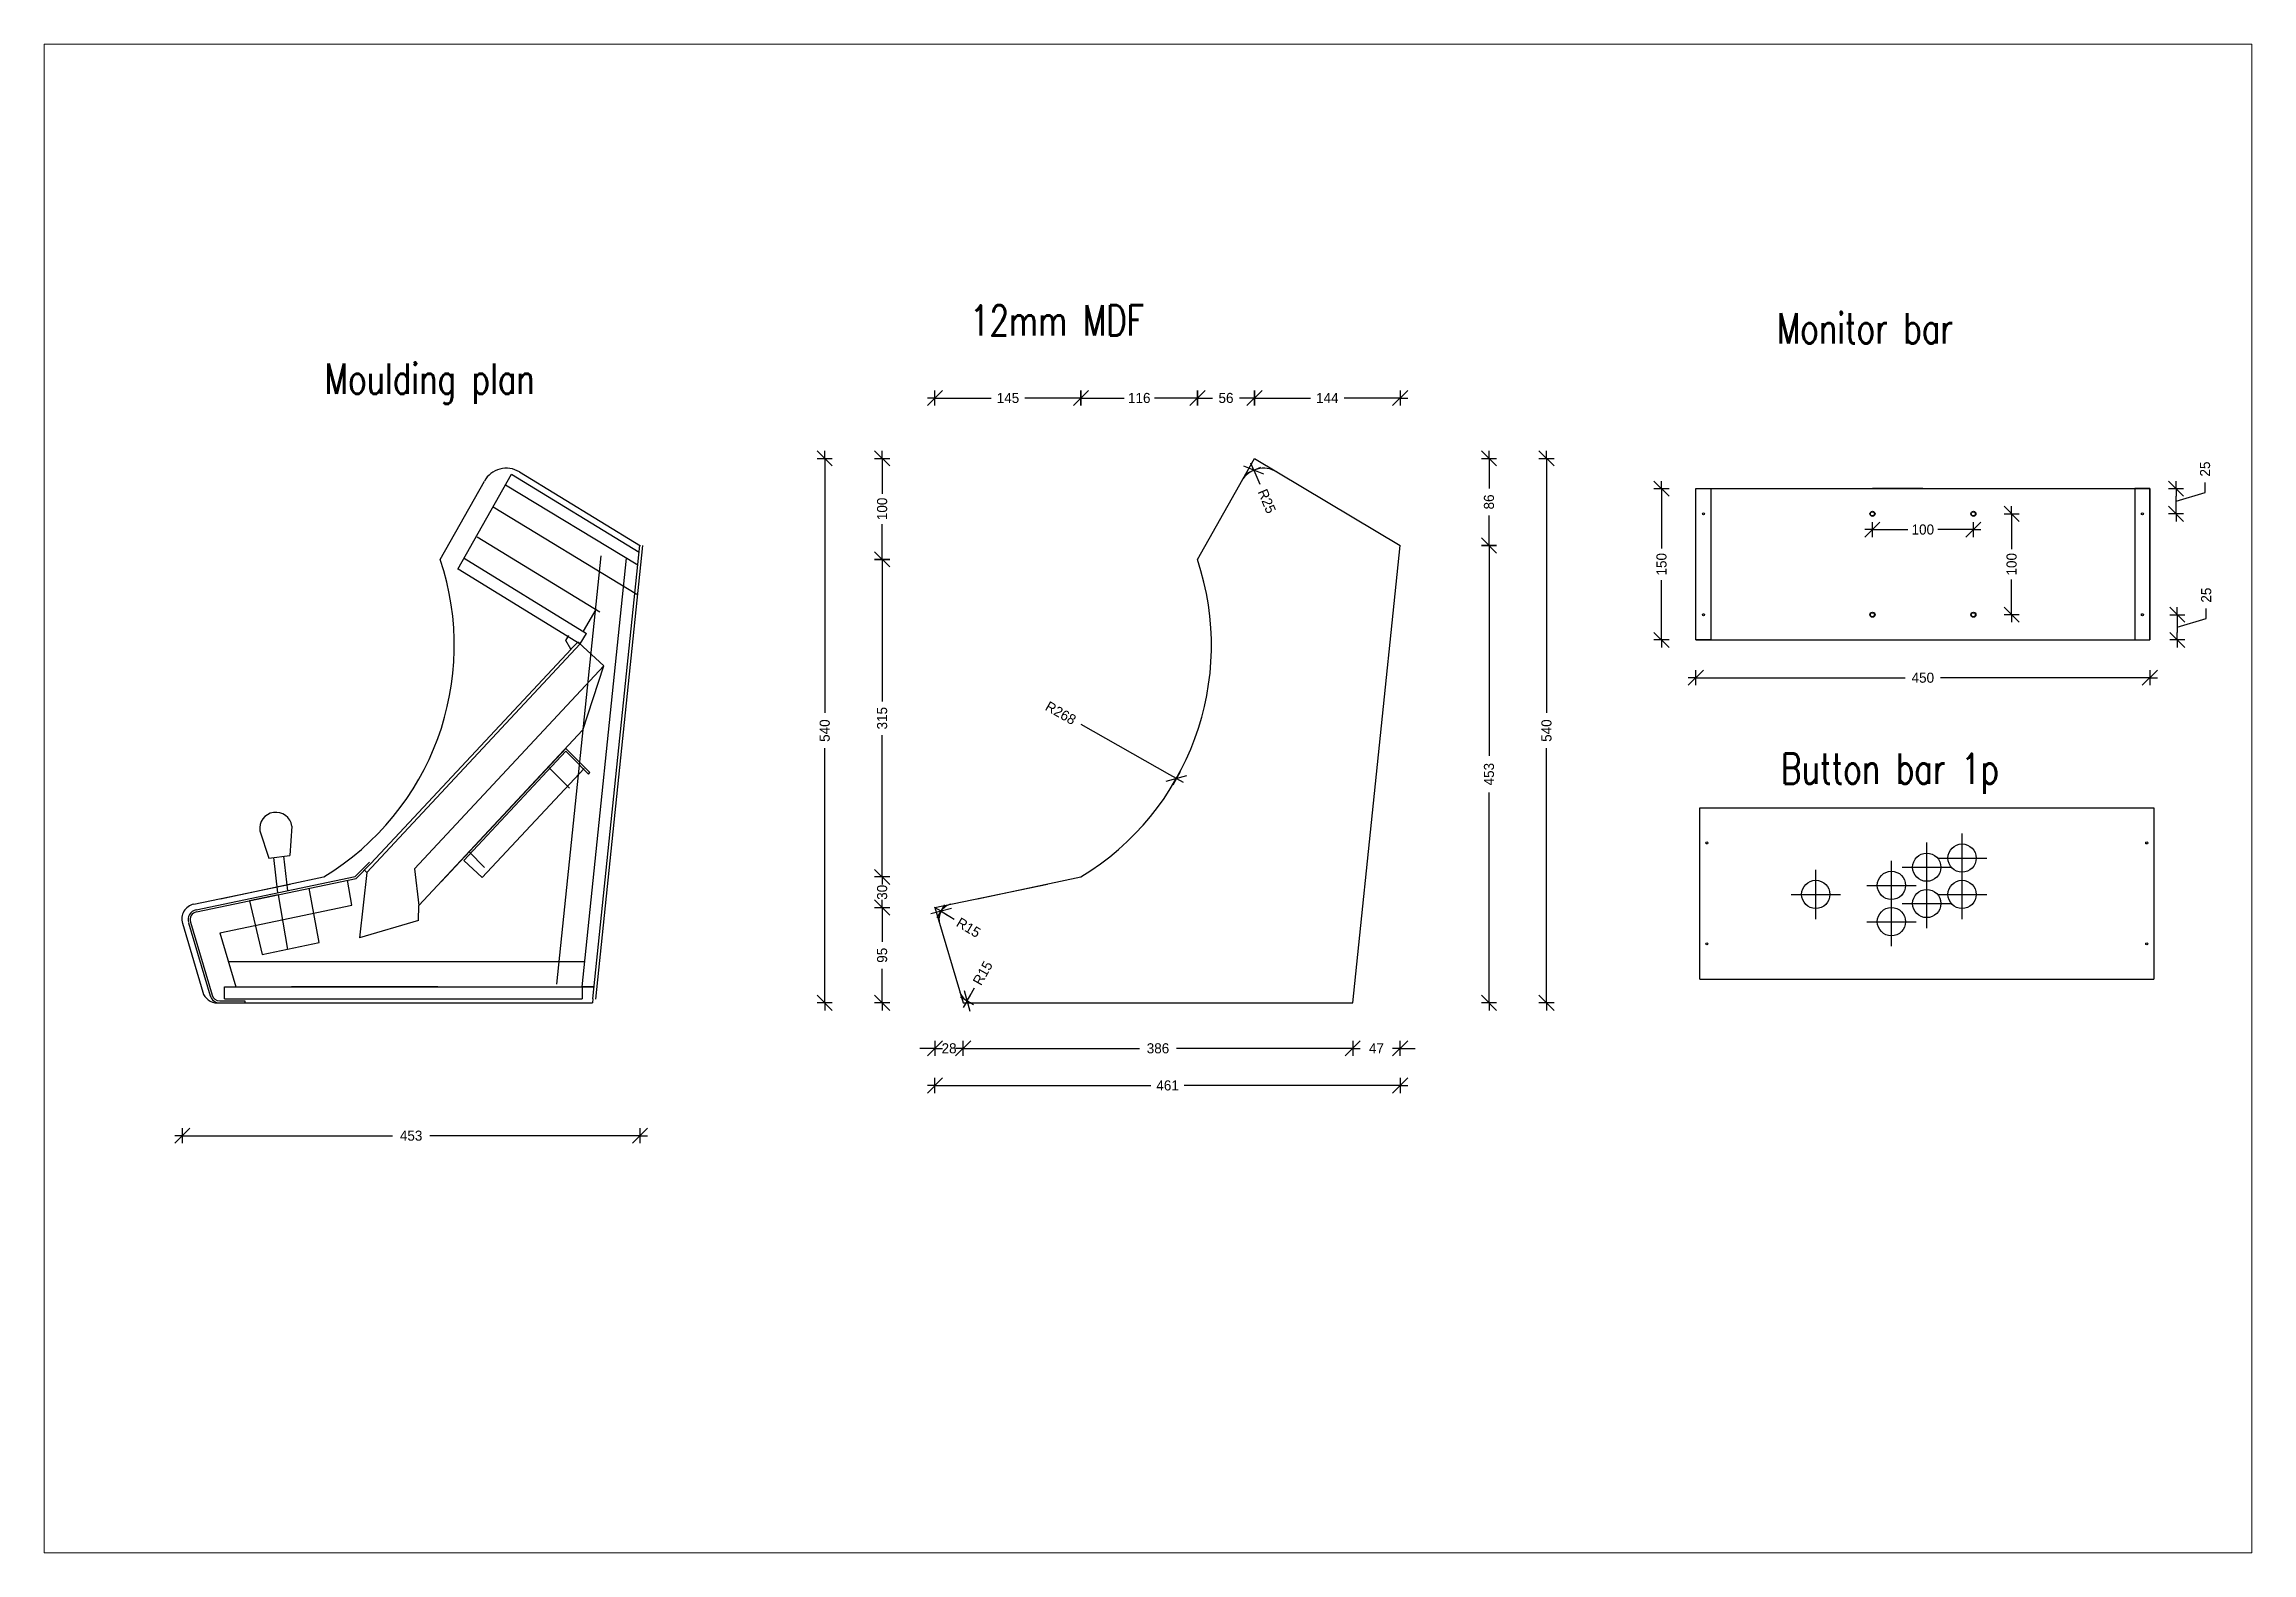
# Paper-space layout 'Layout 1' of a CAD drawing. Header units: millimetres. Extents: x 0 to 287, y 0 to 196.
# The model-space entities are those that its viewports show. They can reach past a viewport. Long polylines and large blocks are cut down to what shows.
import ezdxf

# ---------------------------------------------------------------- set-up
doc = ezdxf.new("R2010")
doc.units = ezdxf.units.MM
doc.header["$LTSCALE"] = 100
doc.layers.get('0').update_dxf_attribs({"lineweight": 25})
doc.layers.add('AOFFV--', color=30, linetype='Continuous', lineweight=50, plot=False)
doc.layers.add('batons', color=7, linetype='Continuous')
doc.styles.add('Arch-Dim', font='romans.shx', dxfattribs={"width": 0.75})
doc.dimstyles.new('BYG', dxfattribs={"dimscale": 0, "dimtxt": 2, "dimasz": 1.5, "dimexe": 1.25, "dimexo": 0.625, "dimgap": 1, "dimtad": 0, "dimdec": 0, "dimzin": 0, "dimdsep": 46, "dimtxsty": 'Standard', "dimblk1": 'BTSKRAM', "dimblk2": 'BTSKRAM', "dimsah": 1, "dimcen": 1.5, "dimse1": 1, "dimse2": 1, "dimadec": 0, "dimazin": 0, "dimtfac": 1, "dimtdec": 0, "dimtofl": 0, "dimtmove": 1, "dimatfit": 3, "dimldrblk": 'BTSKRAM', "dimfxl": 1, "dimtolj": 1, "dimtzin": 0, "dimarcsym": 0})

# ---------------------------------------------------------------- blocks, each defined once
blk = doc.blocks.new('BTSKRAM')
for p, q in [((-1, -1), (1, 1)), ((0, 0), (-1, 0)), ((0, 1), (0, -1)), ((0, 0), (1, 0))]:
    blk.add_line(p, q)
blk = doc.blocks.new('*D23')
at = {"color": 0, "lineweight": -2, "transparency": 16777216}
for p, q in [((10618.7, 2087.8), (10818.7, 2087.8)), ((11053.7, 2087.8), (10853.7, 2087.8))]:
    blk.add_line(p, q, dxfattribs=at)
at = {"layer": 'Defpoints', "color": 0, "transparency": 16777216}
for p in [(10611.2, 2125.3), (11061.2, 2125.3), (11061.2, 2087.8)]:
    blk.add_point(p, dxfattribs=at)
at = {"color": 0, "lineweight": -2, "transparency": 16777216, "xscale": 7.5, "yscale": 7.5, "zscale": 7.5, "rotation": 180}
blk.add_blockref('BTSKRAM', (10611.2, 2087.8), dxfattribs=at)
at = {"color": 0, "lineweight": -2, "transparency": 16777216, "xscale": 7.5, "yscale": 7.5, "zscale": 7.5}
blk.add_blockref('BTSKRAM', (11061.2, 2087.8), dxfattribs=at)
at = {"color": 0, "transparency": 16777216, "insert": (10836.2, 2087.8), "char_height": 10, "attachment_point": 5}
blk.add_mtext('\\A1;450', dxfattribs=at)
blk = doc.blocks.new('*D24')
at = {"color": 0, "lineweight": -2, "transparency": 16777216}
for p, q in [((10577.2, 2267.8), (10577.2, 2216.1)), ((10577.2, 2132.8), (10577.2, 2184.4))]:
    blk.add_line(p, q, dxfattribs=at)
at = {"layer": 'Defpoints', "color": 0, "transparency": 16777216}
for p in [(10577.2, 2275.3), (10611.2, 2275.3), (10611.2, 2125.3)]:
    blk.add_point(p, dxfattribs=at)
at = {"color": 0, "lineweight": -2, "transparency": 16777216, "xscale": 7.5, "yscale": 7.5, "zscale": 7.5}
for p, rotation in [((10577.2, 2275.3), 90), ((10577.2, 2125.3), 270)]:
    blk.add_blockref('BTSKRAM', p, dxfattribs=dict(at, rotation=rotation))
at = {"color": 0, "transparency": 16777216, "insert": (10577.2, 2200.3), "char_height": 10, "attachment_point": 5, "rotation": 90}
blk.add_mtext('\\A1;150', dxfattribs=at)
blk = doc.blocks.new('*D25')
at = {"color": 0, "lineweight": -2, "transparency": 16777216}
for p, q in [((10793.7, 2234.7), (10821.2, 2234.7)), ((10878.7, 2234.7), (10851.2, 2234.7))]:
    blk.add_line(p, q, dxfattribs=at)
at = {"layer": 'Defpoints', "color": 0, "transparency": 16777216}
for p in [(10786.2, 2250.3), (10886.2, 2250.3), (10886.2, 2234.7)]:
    blk.add_point(p, dxfattribs=at)
at = {"color": 0, "lineweight": -2, "transparency": 16777216, "xscale": 7.5, "yscale": 7.5, "zscale": 7.5, "rotation": 180}
blk.add_blockref('BTSKRAM', (10786.2, 2234.7), dxfattribs=at)
at = {"color": 0, "lineweight": -2, "transparency": 16777216, "xscale": 7.5, "yscale": 7.5, "zscale": 7.5}
blk.add_blockref('BTSKRAM', (10886.2, 2234.7), dxfattribs=at)
at = {"color": 0, "transparency": 16777216, "insert": (10836.2, 2234.7), "char_height": 10, "attachment_point": 5}
blk.add_mtext('\\A1;100', dxfattribs=at)
blk = doc.blocks.new('*D26')
at = {"color": 0, "lineweight": -2, "transparency": 16777216}
for p, q in [((10924.2, 2242.8), (10924.2, 2215.3)), ((10924.2, 2157.8), (10924.2, 2185.3))]:
    blk.add_line(p, q, dxfattribs=at)
at = {"layer": 'Defpoints', "color": 0, "transparency": 16777216}
for p in [(10886.2, 2250.3), (10886.2, 2150.3), (10924.2, 2150.3)]:
    blk.add_point(p, dxfattribs=at)
at = {"color": 0, "lineweight": -2, "transparency": 16777216, "xscale": 7.5, "yscale": 7.5, "zscale": 7.5}
for p, rotation in [((10924.2, 2250.3), 90), ((10924.2, 2150.3), 270)]:
    blk.add_blockref('BTSKRAM', p, dxfattribs=dict(at, rotation=rotation))
at = {"color": 0, "transparency": 16777216, "insert": (10924.2, 2200.3), "char_height": 10, "attachment_point": 5, "rotation": 90}
blk.add_mtext('\\A1;100', dxfattribs=at)
blk = doc.blocks.new('*D27')
at = {"color": 0, "lineweight": -2, "transparency": 16777216}
for p, q in [((11116, 2271.4), (11116, 2281.4)), ((11087.2, 2262.8), (11116, 2271.4)), ((11087.2, 2257.8), (11087.2, 2267.8))]:
    blk.add_line(p, q, dxfattribs=at)
at = {"layer": 'Defpoints', "color": 0, "transparency": 16777216}
for p in [(11061.2, 2275.3), (11087.2, 2275.3), (11049.2, 2250.3)]:
    blk.add_point(p, dxfattribs=at)
at = {"color": 0, "lineweight": -2, "transparency": 16777216, "xscale": 7.5, "yscale": 7.5, "zscale": 7.5}
for p, rotation in [((11087.2, 2275.3), 90), ((11087.2, 2250.3), 270)]:
    blk.add_blockref('BTSKRAM', p, dxfattribs=dict(at, rotation=rotation))
at = {"color": 0, "transparency": 16777216, "insert": (11116, 2294.7), "char_height": 10, "attachment_point": 5, "rotation": 90}
blk.add_mtext('\\A1;25', dxfattribs=at)
blk = doc.blocks.new('*D28')
at = {"color": 0, "lineweight": -2, "transparency": 16777216}
for p, q in [((11088.4, 2137.8), (11117.1, 2146.4)), ((11117.1, 2146.4), (11117.1, 2156.4)), ((11088.4, 2142.8), (11088.4, 2132.8))]:
    blk.add_line(p, q, dxfattribs=at)
at = {"layer": 'Defpoints', "color": 0, "transparency": 16777216}
for p in [(11049.2, 2150.3), (11061.2, 2125.3), (11088.4, 2125.3)]:
    blk.add_point(p, dxfattribs=at)
at = {"color": 0, "lineweight": -2, "transparency": 16777216, "xscale": 7.5, "yscale": 7.5, "zscale": 7.5}
for p, rotation in [((11088.4, 2150.3), 90), ((11088.4, 2125.3), 270)]:
    blk.add_blockref('BTSKRAM', p, dxfattribs=dict(at, rotation=rotation))
at = {"color": 0, "transparency": 16777216, "insert": (11117.1, 2169.7), "char_height": 10, "attachment_point": 5, "rotation": 90}
blk.add_mtext('\\A1;25', dxfattribs=at)
blk = doc.blocks.new('*D29')
at = {"color": 0, "lineweight": -2, "transparency": 16777216}
for p, q in [((9118.6, 1633.8), (9319.5, 1633.8)), ((9557.1, 1633.8), (9356.2, 1633.8))]:
    blk.add_line(p, q, dxfattribs=at)
at = {"layer": 'Defpoints', "color": 0, "transparency": 16777216}
for p in [(9564.6, 2218.9), (9111.1, 1844.4), (9564.6, 1633.8)]:
    blk.add_point(p, dxfattribs=at)
at = {"color": 0, "lineweight": -2, "transparency": 16777216, "xscale": 7.5, "yscale": 7.5, "zscale": 7.5, "rotation": 180}
blk.add_blockref('BTSKRAM', (9111.1, 1633.8), dxfattribs=at)
at = {"color": 0, "lineweight": -2, "transparency": 16777216, "xscale": 7.5, "yscale": 7.5, "zscale": 7.5}
blk.add_blockref('BTSKRAM', (9564.6, 1633.8), dxfattribs=at)
at = {"color": 0, "transparency": 16777216, "insert": (9337.8, 1633.8), "char_height": 10, "attachment_point": 5}
blk.add_mtext('\\A1;453', dxfattribs=at)
blk = doc.blocks.new('*D30')
at = {"color": 0, "lineweight": -2, "transparency": 16777216}
for p, q in [((9849.5, 1720.4), (9842, 1720.4)), ((9892.5, 1720.4), (9900, 1720.4))]:
    blk.add_line(p, q, dxfattribs=at)
at = {"layer": 'Defpoints', "color": 0, "transparency": 16777216}
for p in [(9857, 1860), (9885, 1765.5), (9885, 1720.4)]:
    blk.add_point(p, dxfattribs=at)
at = {"color": 0, "lineweight": -2, "transparency": 16777216, "xscale": 7.5, "yscale": 7.5, "zscale": 7.5}
blk.add_blockref('BTSKRAM', (9857, 1720.4), dxfattribs=at)
at = {"color": 0, "lineweight": -2, "transparency": 16777216, "xscale": 7.5, "yscale": 7.5, "zscale": 7.5, "rotation": 180}
blk.add_blockref('BTSKRAM', (9885, 1720.4), dxfattribs=at)
at = {"color": 0, "transparency": 16777216, "insert": (9871, 1720.4), "char_height": 10, "attachment_point": 5}
blk.add_mtext('\\A1;28', dxfattribs=at)
blk = doc.blocks.new('*D31')
at = {"color": 0, "lineweight": -2, "transparency": 16777216}
for p, q in [((9892.5, 1720.4), (10059.7, 1720.4)), ((10263.6, 1720.4), (10096.4, 1720.4))]:
    blk.add_line(p, q, dxfattribs=at)
at = {"layer": 'Defpoints', "color": 0, "transparency": 16777216}
for p in [(9885, 1765.5), (10271.1, 1765.5), (10271.1, 1720.4)]:
    blk.add_point(p, dxfattribs=at)
at = {"color": 0, "lineweight": -2, "transparency": 16777216, "xscale": 7.5, "yscale": 7.5, "zscale": 7.5, "rotation": 180}
blk.add_blockref('BTSKRAM', (9885, 1720.4), dxfattribs=at)
at = {"color": 0, "lineweight": -2, "transparency": 16777216, "xscale": 7.5, "yscale": 7.5, "zscale": 7.5}
blk.add_blockref('BTSKRAM', (10271.1, 1720.4), dxfattribs=at)
at = {"color": 0, "transparency": 16777216, "insert": (10078.1, 1720.4), "char_height": 10, "attachment_point": 5}
blk.add_mtext('\\A1;386', dxfattribs=at)
blk = doc.blocks.new('*D32')
at = {"color": 0, "lineweight": -2, "transparency": 16777216}
for p, q in [((10263.6, 1720.4), (10256.1, 1720.4)), ((10325.6, 1720.4), (10333.1, 1720.4))]:
    blk.add_line(p, q, dxfattribs=at)
at = {"layer": 'Defpoints', "color": 0, "transparency": 16777216}
for p in [(10318.1, 2218.9), (10271.1, 1765.5), (10318.1, 1720.4)]:
    blk.add_point(p, dxfattribs=at)
at = {"color": 0, "lineweight": -2, "transparency": 16777216, "xscale": 7.5, "yscale": 7.5, "zscale": 7.5}
blk.add_blockref('BTSKRAM', (10271.1, 1720.4), dxfattribs=at)
at = {"color": 0, "lineweight": -2, "transparency": 16777216, "xscale": 7.5, "yscale": 7.5, "zscale": 7.5, "rotation": 180}
blk.add_blockref('BTSKRAM', (10318.1, 1720.4), dxfattribs=at)
at = {"color": 0, "transparency": 16777216, "insert": (10294.6, 1720.4), "char_height": 10, "attachment_point": 5}
blk.add_mtext('\\A1;47', dxfattribs=at)
blk = doc.blocks.new('*D33')
at = {"color": 0, "lineweight": -2, "transparency": 16777216}
for p, q in [((9804.7, 1852.5), (9804.7, 1826)), ((9804.7, 1773), (9804.7, 1799.4))]:
    blk.add_line(p, q, dxfattribs=at)
at = {"layer": 'Defpoints', "color": 0, "transparency": 16777216}
for p in [(9804.7, 1860), (9857, 1860), (9885, 1765.5)]:
    blk.add_point(p, dxfattribs=at)
at = {"color": 0, "lineweight": -2, "transparency": 16777216, "xscale": 7.5, "yscale": 7.5, "zscale": 7.5}
for p, rotation in [((9804.7, 1860), 90), ((9804.7, 1765.5), 270)]:
    blk.add_blockref('BTSKRAM', p, dxfattribs=dict(at, rotation=rotation))
at = {"color": 0, "transparency": 16777216, "insert": (9804.7, 1812.7), "char_height": 10, "attachment_point": 5, "rotation": 90}
blk.add_mtext('\\A1;95', dxfattribs=at)
blk = doc.blocks.new('*D34')
at = {"color": 0, "lineweight": -2, "transparency": 16777216}
for p, q in [((9804.7, 1897.8), (9804.7, 1905.3)), ((9804.7, 1852.5), (9804.7, 1845))]:
    blk.add_line(p, q, dxfattribs=at)
at = {"layer": 'Defpoints', "color": 0, "transparency": 16777216}
for p in [(9804.7, 1890.3), (10001.7, 1890.3), (9857, 1860)]:
    blk.add_point(p, dxfattribs=at)
at = {"color": 0, "lineweight": -2, "transparency": 16777216, "xscale": 7.5, "yscale": 7.5, "zscale": 7.5}
for p, rotation in [((9804.7, 1890.3), 270), ((9804.7, 1860), 90)]:
    blk.add_blockref('BTSKRAM', p, dxfattribs=dict(at, rotation=rotation))
at = {"color": 0, "transparency": 16777216, "insert": (9804.7, 1875.1), "char_height": 10, "attachment_point": 5, "rotation": 90}
blk.add_mtext('\\A1;30', dxfattribs=at)
blk = doc.blocks.new('*D35')
at = {"color": 0, "lineweight": -2, "transparency": 16777216}
for p, q in [((9804.7, 2197.6), (9804.7, 2064.4)), ((9804.7, 1897.8), (9804.7, 2031))]:
    blk.add_line(p, q, dxfattribs=at)
at = {"layer": 'Defpoints', "color": 0, "transparency": 16777216}
for p in [(9804.7, 2205.1), (10117.3, 2205.1), (10001.7, 1890.3)]:
    blk.add_point(p, dxfattribs=at)
at = {"color": 0, "lineweight": -2, "transparency": 16777216, "xscale": 7.5, "yscale": 7.5, "zscale": 7.5}
for p, rotation in [((9804.7, 2205.1), 90), ((9804.7, 1890.3), 270)]:
    blk.add_blockref('BTSKRAM', p, dxfattribs=dict(at, rotation=rotation))
at = {"color": 0, "transparency": 16777216, "insert": (9804.7, 2047.7), "char_height": 10, "attachment_point": 5, "rotation": 90}
blk.add_mtext('\\A1;315', dxfattribs=at)
blk = doc.blocks.new('*D36')
at = {"color": 0, "lineweight": -2, "transparency": 16777216}
for p, q in [((9804.7, 2297.8), (9804.7, 2270.2)), ((9804.7, 2212.6), (9804.7, 2240.2))]:
    blk.add_line(p, q, dxfattribs=at)
at = {"layer": 'Defpoints', "color": 0, "transparency": 16777216}
for p in [(9804.7, 2305.3), (10173.7, 2305.3), (10117.3, 2205.1)]:
    blk.add_point(p, dxfattribs=at)
at = {"color": 0, "lineweight": -2, "transparency": 16777216, "xscale": 7.5, "yscale": 7.5, "zscale": 7.5}
for p, rotation in [((9804.7, 2305.3), 90), ((9804.7, 2205.1), 270)]:
    blk.add_blockref('BTSKRAM', p, dxfattribs=dict(at, rotation=rotation))
at = {"color": 0, "transparency": 16777216, "insert": (9804.7, 2255.2), "char_height": 10, "attachment_point": 5, "rotation": 90}
blk.add_mtext('\\A1;100', dxfattribs=at)
blk = doc.blocks.new('*D37')
at = {"color": 0, "lineweight": -2, "transparency": 16777216}
for p, q in [((9864.5, 2365.1), (9912.7, 2365.1)), ((9994.2, 2365.1), (9946, 2365.1))]:
    blk.add_line(p, q, dxfattribs=at)
at = {"layer": 'Defpoints', "color": 0, "transparency": 16777216}
for p in [(10001.7, 2365.1), (10001.7, 1890.3), (9857, 1860)]:
    blk.add_point(p, dxfattribs=at)
at = {"color": 0, "lineweight": -2, "transparency": 16777216, "xscale": 7.5, "yscale": 7.5, "zscale": 7.5, "rotation": 180}
blk.add_blockref('BTSKRAM', (9857, 2365.1), dxfattribs=at)
at = {"color": 0, "lineweight": -2, "transparency": 16777216, "xscale": 7.5, "yscale": 7.5, "zscale": 7.5}
blk.add_blockref('BTSKRAM', (10001.7, 2365.1), dxfattribs=at)
at = {"color": 0, "transparency": 16777216, "insert": (9929.4, 2365.1), "char_height": 10, "attachment_point": 5}
blk.add_mtext('\\A1;145', dxfattribs=at)
blk = doc.blocks.new('*D38')
at = {"color": 0, "lineweight": -2, "transparency": 16777216}
for p, q in [((10009.2, 2365.1), (10044.5, 2365.1)), ((10109.8, 2365.1), (10074.5, 2365.1))]:
    blk.add_line(p, q, dxfattribs=at)
at = {"layer": 'Defpoints', "color": 0, "transparency": 16777216}
for p in [(10117.3, 2365.1), (10117.3, 2205.1), (10001.7, 1890.3)]:
    blk.add_point(p, dxfattribs=at)
at = {"color": 0, "lineweight": -2, "transparency": 16777216, "xscale": 7.5, "yscale": 7.5, "zscale": 7.5, "rotation": 180}
blk.add_blockref('BTSKRAM', (10001.7, 2365.1), dxfattribs=at)
at = {"color": 0, "lineweight": -2, "transparency": 16777216, "xscale": 7.5, "yscale": 7.5, "zscale": 7.5}
blk.add_blockref('BTSKRAM', (10117.3, 2365.1), dxfattribs=at)
at = {"color": 0, "transparency": 16777216, "insert": (10059.5, 2365.1), "char_height": 10, "attachment_point": 5}
blk.add_mtext('\\A1;116', dxfattribs=at)
blk = doc.blocks.new('*D39')
at = {"color": 0, "lineweight": -2, "transparency": 16777216}
for p, q in [((10124.8, 2365.1), (10132.1, 2365.1)), ((10166.2, 2365.1), (10158.8, 2365.1))]:
    blk.add_line(p, q, dxfattribs=at)
at = {"layer": 'Defpoints', "color": 0, "transparency": 16777216}
for p in [(10173.7, 2365.1), (10173.7, 2305.3), (10117.3, 2205.1)]:
    blk.add_point(p, dxfattribs=at)
at = {"color": 0, "lineweight": -2, "transparency": 16777216, "xscale": 7.5, "yscale": 7.5, "zscale": 7.5, "rotation": 180}
blk.add_blockref('BTSKRAM', (10117.3, 2365.1), dxfattribs=at)
at = {"color": 0, "lineweight": -2, "transparency": 16777216, "xscale": 7.5, "yscale": 7.5, "zscale": 7.5}
blk.add_blockref('BTSKRAM', (10173.7, 2365.1), dxfattribs=at)
at = {"color": 0, "transparency": 16777216, "insert": (10145.5, 2365.1), "char_height": 10, "attachment_point": 5}
blk.add_mtext('\\A1;56', dxfattribs=at)
blk = doc.blocks.new('*D40')
at = {"color": 0, "lineweight": -2, "transparency": 16777216}
for p, q in [((10181.2, 2365.1), (10229.2, 2365.1)), ((10310.6, 2365.1), (10262.6, 2365.1))]:
    blk.add_line(p, q, dxfattribs=at)
at = {"layer": 'Defpoints', "color": 0, "transparency": 16777216}
for p in [(10318.1, 2365.1), (10173.7, 2305.3), (10318.1, 2218.9)]:
    blk.add_point(p, dxfattribs=at)
at = {"color": 0, "lineweight": -2, "transparency": 16777216, "xscale": 7.5, "yscale": 7.5, "zscale": 7.5, "rotation": 180}
blk.add_blockref('BTSKRAM', (10173.7, 2365.1), dxfattribs=at)
at = {"color": 0, "lineweight": -2, "transparency": 16777216, "xscale": 7.5, "yscale": 7.5, "zscale": 7.5}
blk.add_blockref('BTSKRAM', (10318.1, 2365.1), dxfattribs=at)
at = {"color": 0, "transparency": 16777216, "insert": (10245.9, 2365.1), "char_height": 10, "attachment_point": 5}
blk.add_mtext('\\A1;144', dxfattribs=at)
blk = doc.blocks.new('*D41')
at = {"color": 0, "lineweight": -2, "transparency": 16777216}
for p, q in [((10406.2, 2297.8), (10406.2, 2275.5)), ((10406.2, 2226.4), (10406.2, 2248.8))]:
    blk.add_line(p, q, dxfattribs=at)
at = {"layer": 'Defpoints', "color": 0, "transparency": 16777216}
for p in [(10173.7, 2305.3), (10318.1, 2218.9), (10406.2, 2218.9)]:
    blk.add_point(p, dxfattribs=at)
at = {"color": 0, "lineweight": -2, "transparency": 16777216, "xscale": 7.5, "yscale": 7.5, "zscale": 7.5}
for p, rotation in [((10406.2, 2305.3), 90), ((10406.2, 2218.9), 270)]:
    blk.add_blockref('BTSKRAM', p, dxfattribs=dict(at, rotation=rotation))
at = {"color": 0, "transparency": 16777216, "insert": (10406.2, 2262.1), "char_height": 10, "attachment_point": 5, "rotation": 90}
blk.add_mtext('\\A1;86', dxfattribs=at)
blk = doc.blocks.new('*D42')
at = {"color": 0, "lineweight": -2, "transparency": 16777216}
for p, q in [((10406.2, 2211.4), (10406.2, 2010.5)), ((10406.2, 1773), (10406.2, 1973.9))]:
    blk.add_line(p, q, dxfattribs=at)
at = {"layer": 'Defpoints', "color": 0, "transparency": 16777216}
for p in [(10318.1, 2218.9), (10271.1, 1765.5), (10406.2, 1765.5)]:
    blk.add_point(p, dxfattribs=at)
at = {"color": 0, "lineweight": -2, "transparency": 16777216, "xscale": 7.5, "yscale": 7.5, "zscale": 7.5}
for p, rotation in [((10406.2, 2218.9), 90), ((10406.2, 1765.5), 270)]:
    blk.add_blockref('BTSKRAM', p, dxfattribs=dict(at, rotation=rotation))
at = {"color": 0, "transparency": 16777216, "insert": (10406.2, 1992.2), "char_height": 10, "attachment_point": 5, "rotation": 90}
blk.add_mtext('\\A1;453', dxfattribs=at)
blk = doc.blocks.new('*D43')
at = {"color": 0, "lineweight": -2, "transparency": 16777216}
for p, q in [((9864.5, 1683.6), (10070.9, 1683.6)), ((10310.6, 1683.6), (10104.2, 1683.6))]:
    blk.add_line(p, q, dxfattribs=at)
at = {"layer": 'Defpoints', "color": 0, "transparency": 16777216}
for p in [(10318.1, 2218.9), (9857, 1860), (10318.1, 1683.6)]:
    blk.add_point(p, dxfattribs=at)
at = {"color": 0, "lineweight": -2, "transparency": 16777216, "xscale": 7.5, "yscale": 7.5, "zscale": 7.5, "rotation": 180}
blk.add_blockref('BTSKRAM', (9857, 1683.6), dxfattribs=at)
at = {"color": 0, "lineweight": -2, "transparency": 16777216, "xscale": 7.5, "yscale": 7.5, "zscale": 7.5}
blk.add_blockref('BTSKRAM', (10318.1, 1683.6), dxfattribs=at)
at = {"color": 0, "transparency": 16777216, "insert": (10087.6, 1683.6), "char_height": 10, "attachment_point": 5}
blk.add_mtext('\\A1;461', dxfattribs=at)
blk = doc.blocks.new('*D44')
at = {"color": 0, "lineweight": -2, "transparency": 16777216}
for p, q in [((9747.8, 2297.8), (9747.8, 2052.9)), ((9747.8, 1773), (9747.8, 2017.9))]:
    blk.add_line(p, q, dxfattribs=at)
at = {"layer": 'Defpoints', "color": 0, "transparency": 16777216}
for p in [(9747.8, 2305.3), (10173.7, 2305.3), (9885, 1765.5)]:
    blk.add_point(p, dxfattribs=at)
at = {"color": 0, "lineweight": -2, "transparency": 16777216, "xscale": 7.5, "yscale": 7.5, "zscale": 7.5}
for p, rotation in [((9747.8, 2305.3), 90), ((9747.8, 1765.5), 270)]:
    blk.add_blockref('BTSKRAM', p, dxfattribs=dict(at, rotation=rotation))
at = {"color": 0, "transparency": 16777216, "insert": (9747.8, 2035.4), "char_height": 10, "attachment_point": 5, "rotation": 90}
blk.add_mtext('\\A1;540', dxfattribs=at)
blk = doc.blocks.new('*D45')
at = {"color": 0, "lineweight": -2, "transparency": 16777216}
blk.add_line((10089.9, 1991.7), (10002, 2041.3), dxfattribs=at)
at = {"layer": 'Defpoints', "color": 0, "transparency": 16777216}
for p in [(9862.6, 2120), (10096.4, 1988)]:
    blk.add_point(p, dxfattribs=at)
at = {"color": 0, "lineweight": -2, "transparency": 16777216, "xscale": 7.5, "yscale": 7.5, "zscale": 7.5, "rotation": 330.5556707138302}
blk.add_blockref('BTSKRAM', (10096.4, 1988), dxfattribs=at)
at = {"color": 0, "transparency": 16777216, "insert": (9981.7, 2052.8), "char_height": 10, "attachment_point": 5, "rotation": 330.5557}
blk.add_mtext('\\A1;R268', dxfattribs=at)
blk = doc.blocks.new('*D46')
at = {"color": 0, "lineweight": -2, "transparency": 16777216}
blk.add_line((10173.1, 2293.6), (10178.9, 2279.7), dxfattribs=at)
at = {"layer": 'Defpoints', "color": 0, "transparency": 16777216}
for p in [(10173.1, 2293.6), (10182.8, 2270.5)]:
    blk.add_point(p, dxfattribs=at)
at = {"color": 0, "lineweight": -2, "transparency": 16777216, "xscale": 7.5, "yscale": 7.5, "zscale": 7.5, "rotation": 112.7223421469014}
blk.add_blockref('BTSKRAM', (10173.1, 2293.6), dxfattribs=at)
at = {"color": 0, "transparency": 16777216, "insert": (10186, 2262.8), "char_height": 10, "attachment_point": 5, "rotation": 292.7223}
blk.add_mtext('\\A1;R25', dxfattribs=at)
blk = doc.blocks.new('*D47')
at = {"color": 0, "lineweight": -2, "transparency": 16777216}
blk.add_line((9863.1, 1856.3), (9876, 1848.6), dxfattribs=at)
at = {"layer": 'Defpoints', "color": 0, "transparency": 16777216}
for p in [(9863.1, 1856.3), (9876, 1848.6)]:
    blk.add_point(p, dxfattribs=at)
at = {"color": 0, "lineweight": -2, "transparency": 16777216, "xscale": 7.5, "yscale": 7.5, "zscale": 7.5, "rotation": 149.2691850787124}
blk.add_blockref('BTSKRAM', (9863.1, 1856.3), dxfattribs=at)
at = {"color": 0, "transparency": 16777216, "insert": (9890.3, 1840.1), "char_height": 10, "attachment_point": 5, "rotation": 329.2692}
blk.add_mtext('\\A1;R15', dxfattribs=at)
blk = doc.blocks.new('*D48')
at = {"color": 0, "lineweight": -2, "transparency": 16777216}
blk.add_line((9888.8, 1767.4), (9896.2, 1780.5), dxfattribs=at)
at = {"layer": 'Defpoints', "color": 0, "transparency": 16777216}
for p in [(9896.2, 1780.5), (9888.8, 1767.4)]:
    blk.add_point(p, dxfattribs=at)
at = {"color": 0, "lineweight": -2, "transparency": 16777216, "xscale": 7.5, "yscale": 7.5, "zscale": 7.5, "rotation": 240.616136057377}
blk.add_blockref('BTSKRAM', (9888.8, 1767.4), dxfattribs=at)
at = {"color": 0, "transparency": 16777216, "insert": (9904.4, 1795), "char_height": 10, "attachment_point": 5, "rotation": 60.6161}
blk.add_mtext('\\A1;R15', dxfattribs=at)
blk = doc.blocks.new('*D68')
at = {"color": 0, "lineweight": -2, "transparency": 16777216}
for p, q in [((10463.2, 2297.8), (10463.2, 2052.9)), ((10463.2, 1773), (10463.2, 2017.9))]:
    blk.add_line(p, q, dxfattribs=at)
at = {"layer": 'Defpoints', "color": 0, "transparency": 16777216}
for p in [(10173.7, 2305.3), (10328.1, 1765.5), (10463.2, 1765.5)]:
    blk.add_point(p, dxfattribs=at)
at = {"color": 0, "lineweight": -2, "transparency": 16777216, "xscale": 7.5, "yscale": 7.5, "zscale": 7.5}
for p, rotation in [((10463.2, 2305.3), 90), ((10463.2, 1765.5), 270)]:
    blk.add_blockref('BTSKRAM', p, dxfattribs=dict(at, rotation=rotation))
at = {"color": 0, "transparency": 16777216, "insert": (10463.2, 2035.4), "char_height": 10, "attachment_point": 5, "rotation": 90}
blk.add_mtext('\\A1;540', dxfattribs=at)
blk = doc.blocks.new('monitor bar')
for p, q in [((940.3, 685.7), (940.3, 835.7)), ((1390.3, 835.7), (940.3, 835.7)), ((1390.3, 835.7), (1390.3, 685.7)), ((1390.3, 685.7), (940.3, 685.7))]:
    blk.add_line(p, q)
for centre, radius in [((947.8, 810.7), 1), ((1115.3, 810.7), 2.5), ((1215.3, 810.7), 2.5), ((1382.8, 810.7), 1), ((947.8, 710.7), 1), ((1115.3, 710.7), 2.5), ((1215.3, 710.7), 2.5), ((1382.8, 710.7), 1)]:
    blk.add_circle(centre, radius)
at = {"layer": 'batons', "color": 2}
for p, q in [((940.3, 835.7), (940.3, 685.7)), ((955.3, 835.7), (940.3, 835.7)), ((955.3, 685.7), (955.3, 835.7)), ((1375.3, 835.7), (1390.3, 835.7)), ((1375.3, 835.7), (1375.3, 685.7)), ((1390.3, 835.7), (1390.3, 685.7)), ((940.3, 685.7), (955.3, 685.7)), ((1390.3, 685.7), (1375.3, 685.7))]:
    blk.add_line(p, q, dxfattribs=at)

msp = doc.modelspace()

# ---------------------------------------------------------------- linework, layer by layer
for p, q in [((10117.3, 2205.1), (10173.7, 2305.3)), ((10173.7, 2305.3), (10318.1, 2218.9)), ((9366.7, 2205.1), (9410.4, 2282.7)), ((9384.1, 2195.3), (9437.4, 2289.5)), ((9431.5, 2279.1), (9562.6, 2199.6)), ((9437.4, 2289.5), (9563.9, 2212.3)), ((9445.2, 2291.9), (9565.2, 2218.5)), ((9419.2, 2257.3), (9561.6, 2170.7)), ((10611.2, 2125.3), (10611.2, 2275.3)), ((10611.2, 2275.3), (11061.2, 2275.3)), ((10836.2, 2275.3), (10786.2, 2275.3)), ((11061.2, 2275.3), (11061.2, 2125.3)), ((9403.4, 2227.6), (9524.9, 2153.1)), ((9518, 1769.5), (9564.6, 2219.3)), ((9521, 1769.1), (9567.6, 2218.9)), ((10271.1, 1765.5), (10318.1, 2218.9)), ((9384.4, 2195.8), (9505.5, 2121.5)), ((9390.4, 2206.3), (9511.8, 2131.7)), ((9482.3, 1784), (9526.3, 2208.8)), ((9507.2, 1781.5), (9551.2, 2206.2)), ((9520.8, 2155.6), (9508.3, 2133.9)), ((9491.3, 2124.7), (9494.2, 2129.7)), ((9496.1, 2116), (9491.3, 2124.7)), ((9503, 2123.2), (9496.1, 2116)), ((9505.4, 2121.4), (9503, 2123.2)), ((9505.5, 2121.5), (9511.8, 2131.7)), ((10611.2, 2125.3), (11061.2, 2125.3)), ((9294, 1894.7), (9505.4, 2121.4)), ((9294, 1894.7), (9505.4, 2121.4)), ((9298, 1903.6), (9496.3, 2116.2)), ((9298, 1903.6), (9496.3, 2116.2)), ((9528.8, 2099.6), (9504.2, 2122.3)), ((9528.8, 2099.6), (9341.3, 1898.5)), ((9507.7, 2034.9), (9528.8, 2099.6)), ((9507.7, 2035.9), (9345.4, 1861.9)), ((9367.5, 1885.6), (9491, 2017.8)), ((9367.5, 1885.6), (9491, 2017.8)), ((9491, 2015), (9390, 1906.8)), ((9498.8, 2010), (9491, 2017.8)), ((9497.4, 2008.6), (9491, 2015)), ((9509.3, 1998), (9408.3, 1889.7)), ((9474.5, 1998.5), (9494.7, 1978.3)), ((9474.5, 1998.5), (9494.7, 1978.3)), ((9497.4, 2008.6), (9513.7, 1992.3)), ((9515.1, 1993.8), (9498.8, 2010)), ((9513.7, 1992.3), (9515.1, 1993.8)), ((10615.1, 1959), (11065.1, 1959)), ((10615.1, 1789), (10615.1, 1959)), ((11065.1, 1959), (11065.1, 1789)), ((9188, 1936), (9196.8, 1909.1)), ((9219.6, 1940.8), (9217.6, 1911.5)), ((10875.1, 1909), (10875.1, 1933.4)), ((9196.8, 1909.1), (9217.6, 1911.5)), ((9205.8, 1874.6), (9201.8, 1909.7)), ((9215.6, 1876.7), (9211.7, 1910.8)), ((9282.3, 1890.7), (9296.6, 1905)), ((9282.3, 1890.7), (9296.6, 1905)), ((9408.3, 1889.7), (9390, 1906.8)), ((9395.2, 1915.3), (9410.7, 1899.8)), ((10805.1, 1882), (10805.1, 1906.4)), ((10840.1, 1900), (10840.1, 1924.4)), ((10850.7, 1909), (10875.1, 1909)), ((10875.1, 1884.6), (10875.1, 1909)), ((10875.1, 1909), (10899.5, 1909)), ((9122.4, 1863.3), (9218, 1883.3)), ((9122.4, 1863.3), (9218, 1883.3)), ((9124.7, 1857.6), (9282.3, 1890.7)), ((9124.7, 1857.6), (9282.3, 1890.7)), ((9125.1, 1855.7), (9283.3, 1888.9)), ((9125.1, 1855.7), (9283.3, 1888.9)), ((9148.8, 1868.8), (9251.1, 1890.3)), ((9148.8, 1868.8), (9251.1, 1890.3)), ((9279, 1862.4), (9274.8, 1887.1)), ((9283.3, 1888.9), (9298, 1903.6)), ((9283.3, 1888.9), (9298, 1903.6)), ((9294, 1894.7), (9286.7, 1830.1)), ((9294, 1894.7), (9291.6, 1897.2)), ((9294, 1894.7), (9291.6, 1897.2)), ((9341.3, 1898.5), (9345.4, 1861.9)), ((9857, 1860), (9968.6, 1883.3)), ((9899.3, 1868.8), (10001.7, 1890.3)), ((10730.1, 1873), (10730.1, 1897.4)), ((10780.7, 1882), (10805.1, 1882)), ((10805.1, 1857.6), (10805.1, 1882)), ((10805.1, 1882), (10829.5, 1882)), ((10815.7, 1900), (10840.1, 1900)), ((10840.1, 1875.6), (10840.1, 1900)), ((10840.1, 1900), (10864.5, 1900)), ((10840.1, 1864), (10840.1, 1888.4)), ((10875.1, 1873), (10875.1, 1897.4)), ((9148.3, 1835), (9279, 1862.4)), ((9206, 1872.7), (9177.6, 1866.7)), ((9206, 1872.7), (9177.6, 1866.7)), ((9177.6, 1866.7), (9190, 1813.3)), ((9206, 1872.7), (9215.3, 1818.4)), ((9246.8, 1825.4), (9236.7, 1879.3)), ((9345.2, 1847), (9345.4, 1861.9)), ((10705.7, 1873), (10730.1, 1873)), ((10730.1, 1848.6), (10730.1, 1873)), ((10730.1, 1873), (10754.5, 1873)), ((10805.1, 1846), (10805.1, 1870.4)), ((10815.7, 1864), (10840.1, 1864)), ((10840.1, 1839.6), (10840.1, 1864)), ((10840.1, 1864), (10864.5, 1864)), ((10850.7, 1873), (10875.1, 1873)), ((10875.1, 1848.6), (10875.1, 1873)), ((10875.1, 1873), (10899.5, 1873)), ((9111.1, 1844.4), (9131.2, 1776.2)), ((9111.1, 1844.4), (9131.2, 1776.2)), ((9117.1, 1845), (9138.6, 1772.6)), ((9117.1, 1845), (9138.6, 1772.6)), ((9119.1, 1845.6), (9140.5, 1773.2)), ((9119.1, 1845.6), (9140.5, 1773.2)), ((9345.2, 1847), (9286.7, 1830.1)), ((9857, 1860), (9885, 1765.5)), ((10780.7, 1846), (10805.1, 1846)), ((10805.1, 1821.6), (10805.1, 1846)), ((10805.1, 1846), (10829.5, 1846)), ((9148.3, 1835), (9164.1, 1781.5)), ((9190, 1813.3), (9246.8, 1825.4)), ((9156.7, 1806.5), (9509.8, 1806.5)), ((9152.8, 1781.5), (9507.2, 1781.5)), ((9152.8, 1769.5), (9152.8, 1781.5)), ((9152.8, 1781.5), (9507.2, 1781.5)), ((9152.8, 1769.5), (9152.8, 1781.5)), ((9364.2, 1781.5), (9219.2, 1781.5)), ((9364.2, 1781.5), (9219.2, 1781.5)), ((9507.2, 1781.5), (9519.2, 1781.5)), ((9519.2, 1781.5), (9507.2, 1781.5)), ((9507.2, 1781.5), (9507.2, 1769.5)), ((10615.1, 1789), (11065.1, 1789)), ((9145.6, 1765.5), (9151.9, 1765.5)), ((9145.6, 1765.5), (9151.9, 1765.5)), ((9148.2, 1767.5), (9173, 1767.5)), ((9148.2, 1767.5), (9173, 1767.5)), ((9148.2, 1765.5), (9517.6, 1765.5)), ((9148.2, 1765.5), (9517.6, 1765.5)), ((9152.8, 1769.5), (9507.2, 1769.5)), ((9152.8, 1769.5), (9507.2, 1769.5)), ((9173, 1767.5), (9173, 1765.5)), ((9173, 1767.5), (9173, 1765.5)), ((9518, 1769.5), (9517.6, 1765.4)), ((9885, 1765.5), (10271.1, 1765.5))]:
    msp.add_line(p, q)
for centre, radius in [((10786.2, 2250.3), 2), ((10886.2, 2250.3), 2), ((10786.2, 2150.3), 2), ((10886.2, 2150.3), 2), ((10622.1, 1924), 1), ((10840.1, 1900), 14), ((10875.1, 1909), 14), ((11058.1, 1924), 1), ((10730.1, 1873), 14), ((10805.1, 1882), 14), ((10875.1, 1873), 14), ((10840.1, 1864), 14), ((10805.1, 1846), 14), ((10622.1, 1824), 1), ((11058.1, 1824), 1)]:
    msp.add_circle(centre, radius)
for centre, radius, start, end in [((9432.2, 2270.5), 25, 58.6895, 150.7442), ((10182.8, 2270.5), 25, 58.6895, 150.7442), ((9112.1, 2120), 268.5, 301.1932, 18.4885), ((9862.6, 2120), 268.5, 301.1932, 18.4885), ((9203.8, 1938.4), 16, 8.6769, 188.6769), ((9125.5, 1848.6), 15, 101.8421, 196.4784), ((9125.5, 1848.6), 15, 101.8421, 196.4784), ((9876, 1848.6), 15, 101.8421, 196.4784), ((9126.7, 1847.9), 10, 101.8421, 196.4784), ((9126.7, 1847.9), 10, 101.8421, 196.4784), ((9126.7, 1847.9), 8, 101.8421, 196.4784), ((9126.7, 1847.9), 8, 101.8421, 196.4784), ((9145.6, 1780.5), 15, 196.4784, 270), ((9145.6, 1780.5), 15, 196.4784, 270), ((9148.2, 1775.5), 10, 196.4784, 270), ((9148.2, 1775.5), 10, 196.4784, 270), ((9148.2, 1775.5), 8, 196.4784, 270), ((9148.2, 1775.5), 8, 196.4784, 270), ((9896.2, 1780.5), 15, 196.4784, 270)]:
    msp.add_arc(centre, radius, start, end)

# ---------------------------------------------------------------- block references
at = {"color": 7, "rotation": 180}
msp.add_blockref('monitor bar', (12001.6, 2961), dxfattribs=at)

# ---------------------------------------------------------------- texts
at = {"char_height": 30, "width": 870.418, "attachment_point": 1, "style": 'Arch-Dim'}
for s, insert in [('12mm MDF', (9891.8, 2457)), ('Monitor bar', (10691.6, 2449.3)), ('Moulding plan', (9252.2, 2399.2)), ('Button bar 1p', (10695.7, 2012.7))]:
    msp.add_mtext(s, dxfattribs=dict(at, insert=insert))

# ---------------------------------------------------------------- dimensions: what is measured, and where the dimension line sits
for base, p1, p2, picture, middle in [((10001.7, 2365.1), (9857, 1860), (10001.7, 1890.3), '*D37', (9929.4, 2365.1)), ((10117.3, 2365.1), (10001.7, 1890.3), (10117.3, 2205.1), '*D38', (10059.5, 2365.1)), ((10173.7, 2365.1), (10117.3, 2205.1), (10173.7, 2305.3), '*D39', (10145.5, 2365.1)), ((10318.1, 2365.1), (10173.7, 2305.3), (10318.1, 2218.9), '*D40', (10245.9, 2365.1)), ((10886.2, 2234.7), (10786.2, 2250.3), (10886.2, 2250.3), '*D25', (10836.2, 2234.7)), ((9564.5515, 1633.8491), (9111.083, 1844.3563), (9564.5515, 2218.9285), '*D29', (9337.8173, 1633.8491)), ((10318.1, 1683.6), (9857, 1860), (10318.1, 2218.9), '*D43', (10087.6, 1683.6)), ((10318.1, 1720.4), (10271.1, 1765.5), (10318.1, 2218.9), '*D32', (10294.6, 1720.4)), ((11061.2, 2087.8), (10611.2, 2125.3), (11061.2, 2125.3), '*D23', (10836.2, 2087.8)), ((9885, 1720.4), (9857, 1860), (9885, 1765.5), '*D30', (9871, 1720.4)), ((10271.1, 1720.4), (9885, 1765.5), (10271.1, 1765.5), '*D31', (10078.1, 1720.4))]:
    dim = msp.add_linear_dim(base=base, p1=p1, p2=p2, dimstyle='BYG', override={"dimscale": 5})
    dim.commit()
    dim.dimension.update_dxf_attribs({"geometry": picture, "text_midpoint": middle})
for base, p1, p2, picture, middle in [((9747.8, 2305.3), (9885, 1765.5), (10173.7, 2305.3), '*D44', (9747.8, 2035.4)), ((9804.7, 2305.3), (10117.3, 2205.1), (10173.7, 2305.3), '*D36', (9804.7, 2255.2)), ((10406.2, 2218.9), (10173.7, 2305.3), (10318.1, 2218.9), '*D41', (10406.2, 2262.1)), ((10463.2, 1765.5), (10173.7, 2305.3), (10328.1, 1765.5), '*D68', (10463.2, 2035.4)), ((11087.2, 2275.3), (11049.2, 2250.3), (11061.2, 2275.3), '*D27', (11116, 2286.4)), ((10577.2, 2275.3), (10611.2, 2125.3), (10611.2, 2275.3), '*D24', (10577.2, 2200.3)), ((10924.2, 2150.3), (10886.2, 2250.3), (10886.2, 2150.3), '*D26', (10924.2, 2200.3)), ((9804.7, 2205.1), (10001.7, 1890.3), (10117.3, 2205.1), '*D35', (9804.7, 2047.7)), ((10406.2, 1765.5), (10318.1, 2218.9), (10271.1, 1765.5), '*D42', (10406.2, 1992.2)), ((11088.4, 2125.3), (11049.2, 2150.3), (11061.2, 2125.3), '*D28', (11117.1, 2161.4)), ((9804.7, 1890.3), (9857, 1860), (10001.7, 1890.3), '*D34', (9804.7, 1875.1)), ((9804.6941, 1859.9539), (9884.9738, 1765.4523), (9857.02, 1859.9539), '*D33', (9804.6941, 1812.7031))]:
    dim = msp.add_linear_dim(base=base, p1=p1, p2=p2, angle=90, dimstyle='BYG', override={"dimscale": 5})
    dim.commit()
    dim.dimension.update_dxf_attribs({"geometry": picture, "text_midpoint": middle})
for center, mpoint, picture, middle in [((10182.8, 2270.5), (10173.1, 2293.6), '*D46', (10186, 2262.8)), ((9862.6, 2120), (10096.4, 1988), '*D45', (9981.7, 2052.8)), ((9876, 1848.6), (9863.1, 1856.3), '*D47', (9890.3, 1840.1)), ((9896.2, 1780.5), (9888.8, 1767.4), '*D48', (9904.4, 1795))]:
    dim = msp.add_radius_dim(center=center, mpoint=mpoint, dimstyle='BYG', override={"dimscale": 5})
    dim.commit()
    dim.dimension.update_dxf_attribs({"geometry": picture, "text_midpoint": middle, "dimtype": 164})

psp = doc.layouts.new('Layout 1')

# ---------------------------------------------------------------- viewports
at = {"layer": 'AOFFV--', "view_target_point": (10151.78, 2167.14)}
psp.add_viewport(center=(143.71, 98.22), size=(287.41, 196.4404), view_center_point=(-83.56, -199.04), view_height=1495.6303, dxfattribs=at)

doc.saveas('drawing.dxf')
